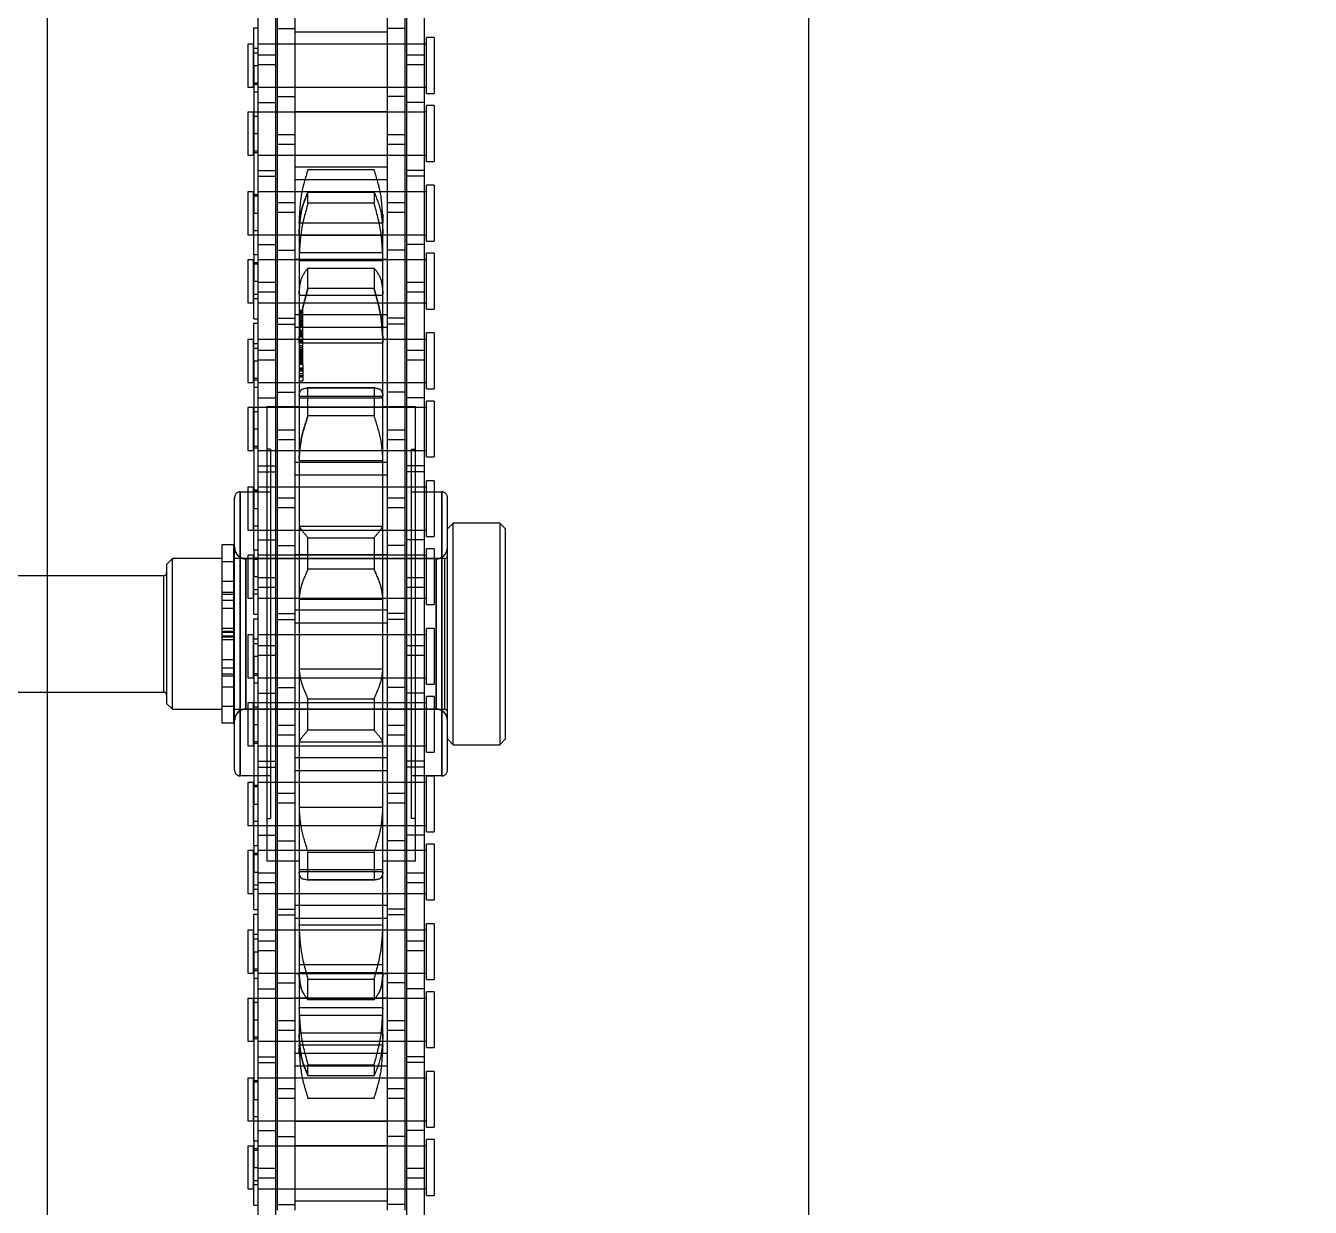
# Model space of a CAD drawing. Header units: metres. Extents: x 0 to 63075, y 0 to 44550.
# Drawn here: x 13902.4 to 14012.8, y 27476.1 to 27577.7 of the extents above; entities that cross this region are included whole.
import ezdxf

# ---------------------------------------------------------------- set-up
doc = ezdxf.new("R2010")
doc.units = ezdxf.units.M
doc.header["$LTSCALE"] = 75
doc.linetypes.add('HIDDEN2', pattern=[4.7625, 3.175, -1.5875])
for name, color, linetype in [('SDM', 7, 'Continuous'), ('SL1', 8, 'Continuous'), ('SL4', 4, 'Continuous'), ('ST1', 7, 'HIDDEN2')]:
    doc.layers.add(name, color=color, linetype=linetype)

# ---------------------------------------------------------------- blocks, each defined once
blk = doc.blocks.new('A$C52ce5e24')
at = {"layer": 'SL1'}
for centre, major_axis, start_param, end_param in [((5660.02, 5962.41), (0, 171.45), 5.405442, 7.853982), ((5672.38, 5962.41), (0, 123.04), 5.810341, 7.853982), ((5660.02, 5962.41), (0, -171.45), 4.712389, 7.160929), ((5672.38, 5962.41), (0, -123.04), 4.712389, 6.756029)]:
    blk.add_ellipse(centre, major_axis=major_axis, ratio=0.707107, start_param=start_param, end_param=end_param, dxfattribs=at)
blk = doc.blocks.new('A$Cb6dca9d5')
at = {"layer": 'SL4'}
for p, q in [((57.76, 215), (57.76, 1004.76)), ((123.23, 215.01), (123.23, 1004.76))]:
    blk.add_line(p, q, dxfattribs=at)
at = {"layer": 'ST1'}
for p, q in [((57.76, 215), (57.76, 1004.76)), ((77.52, 844), (77.52, 837.65)), ((79.03, 844), (79.03, 837.65)), ((86.96, 844), (86.96, 837.65)), ((88.49, 844), (88.49, 837.65)), ((75.84, 840.4), (75.84, 831.3)), ((77.36, 840.4), (77.36, 831.3)), ((88.64, 840.4), (88.64, 831.3)), ((90.16, 840.4), (90.16, 831.3)), ((75.51, 837.71), (75.84, 837.71)), ((75.51, 834.48), (75.51, 837.71)), ((77.52, 837.65), (79.03, 837.65)), ((77.52, 837.65), (77.52, 828.56)), ((79.03, 837.37), (86.96, 837.37)), ((79.03, 837.65), (79.03, 828.56)), ((88.49, 837.65), (86.96, 837.65)), ((86.96, 837.65), (86.96, 828.56)), ((88.49, 837.65), (88.49, 828.56)), ((75, 836.32), (75, 832.63)), ((75.47, 836.32), (75, 836.32)), ((75.47, 832.63), (75.47, 836.32)), ((77.36, 836.32), (75.84, 836.32)), ((90.34, 836.32), (75.84, 836.32)), ((79.03, 836.32), (77.52, 836.32)), ((86.96, 836.32), (79.03, 836.32)), ((88.49, 836.32), (86.96, 836.32)), ((90.16, 836.32), (88.64, 836.32)), ((90.34, 832.08), (90.34, 836.88)), ((91, 836.88), (90.34, 836.88)), ((91, 836.88), (91, 832.08)), ((75.84, 835.95), (75.47, 835.95)), ((75.51, 835.58), (75.84, 835.58)), ((75.84, 835.41), (77.36, 835.41)), ((88.64, 835.41), (90.16, 835.41)), ((75.51, 834.48), (75.84, 834.48)), ((75.51, 834.48), (75.51, 821.78)), ((77.36, 834.55), (75.84, 834.55)), ((90.16, 834.55), (88.64, 834.55)), ((75.47, 833), (75.84, 833)), ((75.51, 832.86), (75.84, 832.86)), ((75, 832.63), (75.47, 832.63)), ((75.84, 832.18), (75.51, 832.18)), ((75.84, 832.63), (77.36, 832.63)), ((75.84, 832.63), (90.34, 832.63)), ((77.52, 832.63), (79.03, 832.63)), ((77.52, 831.8), (79.03, 831.8)), ((79.03, 832.63), (86.96, 832.63)), ((86.96, 832.59), (79.03, 832.59)), ((86.96, 832.63), (88.49, 832.63)), ((88.49, 831.8), (86.96, 831.8)), ((88.64, 832.63), (90.16, 832.63)), ((90.34, 832.08), (91, 832.08)), ((75.84, 831.3), (77.36, 831.3)), ((75.84, 831.3), (75.84, 824.95)), ((77.36, 831.3), (77.36, 824.95)), ((79.03, 830.52), (86.96, 830.52)), ((90.16, 831.3), (88.64, 831.3)), ((88.64, 831.3), (88.64, 824.95)), ((90.16, 831.3), (90.16, 824.95)), ((90.34, 826.23), (90.34, 831.03)), ((91, 831.03), (90.34, 831.03)), ((91, 831.03), (91, 826.23)), ((75, 830.47), (75, 826.78)), ((75.47, 830.47), (75, 830.47)), ((75.47, 826.78), (75.47, 830.47)), ((75.84, 830.1), (75.47, 830.1)), ((77.36, 830.47), (75.51, 830.47)), ((90.34, 830.47), (75.84, 830.47)), ((79.03, 830.47), (77.52, 830.47)), ((86.96, 830.47), (79.03, 830.47)), ((88.49, 830.47), (86.96, 830.47)), ((90.16, 830.47), (88.64, 830.47)), ((75.51, 828.63), (75.84, 828.63)), ((77.52, 828.56), (77.52, 827.7)), ((77.52, 828.56), (79.03, 828.56)), ((79.03, 828.56), (79.03, 827.7)), ((86.96, 828.56), (86.96, 827.7)), ((86.96, 828.56), (88.49, 828.56)), ((88.49, 828.56), (88.49, 827.7)), ((77.52, 827.7), (77.52, 818.6)), ((79.03, 827.7), (77.52, 827.7)), ((79.03, 827.7), (79.03, 818.6)), ((86.96, 827.7), (86.96, 818.6)), ((88.49, 827.7), (86.96, 827.7)), ((88.49, 827.7), (88.49, 818.6)), ((75, 826.78), (75.47, 826.78)), ((75.47, 827.15), (75.84, 827.15)), ((75.51, 827.01), (75.84, 827.01)), ((75.84, 826.78), (77.36, 826.78)), ((75.84, 826.78), (90.34, 826.78)), ((77.52, 826.78), (79.03, 826.78)), ((79.03, 826.78), (86.96, 826.78)), ((86.96, 826.78), (88.49, 826.78)), ((88.64, 826.78), (90.16, 826.78)), ((90.34, 826.23), (91, 826.23)), ((75.84, 825.45), (77.36, 825.45)), ((86.96, 825.74), (79.03, 825.74)), ((80.16, 825.52), (80.16, 825.54)), ((80.16, 825.54), (85.84, 825.54)), ((85.84, 825.52), (80.16, 825.52)), ((85.84, 825.54), (85.84, 825.52)), ((90.16, 825.45), (88.64, 825.45)), ((75.84, 824.95), (77.36, 824.95)), ((75.84, 824.95), (75.84, 815.86)), ((77.36, 824.95), (77.36, 815.86)), ((79.03, 824.67), (86.96, 824.67)), ((90.16, 824.95), (88.64, 824.95)), ((88.64, 824.95), (88.64, 815.86)), ((90.16, 824.95), (90.16, 815.86)), ((90.34, 819.38), (90.34, 824.18)), ((91, 824.18), (90.34, 824.18)), ((91, 824.18), (91, 819.38)), ((75, 823.62), (75, 819.93)), ((75.47, 823.62), (75, 823.62)), ((75.47, 819.93), (75.47, 823.62)), ((75.84, 823.25), (75.47, 823.25)), ((75.51, 823.4), (75.84, 823.4)), ((77.36, 823.62), (75.84, 823.62)), ((90.34, 823.62), (75.84, 823.62)), ((79.03, 823.62), (77.52, 823.62)), ((86.96, 823.62), (79.03, 823.62)), ((80.16, 822.64), (80.16, 823.58)), ((80.16, 823.58), (85.84, 823.58)), ((85.84, 823.58), (85.84, 822.64)), ((88.49, 823.62), (86.96, 823.62)), ((90.16, 823.62), (88.64, 823.62)), ((75.51, 821.78), (75.84, 821.78)), ((75.51, 818.22), (75.51, 821.78)), ((77.52, 822.71), (79.03, 822.71)), ((79.03, 821.85), (77.52, 821.85)), ((85.84, 822.64), (80.16, 822.64)), ((86.55, 821.68), (86.6, 821.07)), ((86.6, 821.69), (86.6, 821.21)), ((86.96, 822.71), (88.49, 822.71)), ((88.49, 821.85), (86.96, 821.85)), ((79.39, 821.21), (79.39, 821.07)), ((79.39, 821.07), (79.39, 820.94)), ((79.39, 820.94), (79.39, 821.07)), ((79.39, 820.94), (86.6, 820.94)), ((79.39, 820.94), (79.39, 820.01)), ((86.6, 821.07), (86.6, 821.21)), ((86.6, 820.94), (86.6, 821.07)), ((86.6, 821.07), (86.6, 820.94)), ((86.6, 820.01), (86.6, 820.94)), ((75, 819.93), (75.47, 819.93)), ((75.47, 820.3), (75.84, 820.3)), ((75.51, 819.93), (77.36, 819.93)), ((75.84, 819.93), (90.34, 819.93)), ((77.52, 819.93), (79.03, 819.93)), ((79.03, 819.93), (86.96, 819.93)), ((86.96, 819.89), (79.03, 819.89)), ((79.39, 820.01), (79.39, 817.85)), ((79.39, 819.9), (86.6, 819.9)), ((86.6, 817.85), (86.6, 820.01)), ((86.96, 819.93), (88.49, 819.93)), ((88.64, 819.93), (90.16, 819.93)), ((75.84, 819.1), (77.36, 819.1)), ((77.52, 818.6), (79.03, 818.6)), ((77.52, 818.6), (77.52, 812.25)), ((79.03, 818.6), (79.03, 812.25)), ((79.39, 818.41), (86.6, 818.41)), ((88.49, 818.6), (86.96, 818.6)), ((86.96, 818.6), (86.96, 812.25)), ((88.49, 818.6), (88.49, 812.25)), ((90.16, 819.1), (88.64, 819.1)), ((90.34, 819.38), (91, 819.38)), ((75, 817.77), (75, 814.08)), ((75.47, 817.77), (75, 817.77)), ((75.47, 814.08), (75.47, 817.77)), ((75.84, 817.4), (75.47, 817.4)), ((75.51, 818.22), (75.51, 815.93)), ((75.51, 818.22), (75.84, 818.22)), ((75.51, 817.55), (75.84, 817.55)), ((77.36, 817.77), (75.84, 817.77)), ((90.34, 817.77), (75.84, 817.77)), ((79.03, 817.77), (77.52, 817.77)), ((79.03, 817.82), (86.96, 817.82)), ((86.96, 817.77), (79.03, 817.77)), ((79.39, 817.85), (79.39, 817.72)), ((79.39, 817.72), (79.39, 817.85)), ((79.39, 817.72), (86.6, 817.72)), ((79.39, 817.72), (79.39, 814.81)), ((86.6, 817.72), (86.6, 817.85)), ((86.6, 817.85), (86.6, 817.72)), ((86.6, 814.81), (86.6, 817.72)), ((88.49, 817.77), (86.96, 817.77)), ((90.16, 817.77), (88.64, 817.77)), ((90.34, 813.53), (90.34, 818.33)), ((91, 818.33), (90.34, 818.33)), ((91, 818.33), (91, 813.53)), ((80.16, 815.3), (80.16, 817.06)), ((80.16, 817.06), (85.84, 817.06)), ((85.84, 817.06), (85.84, 815.3)), ((75.51, 815.93), (75.84, 815.93)), ((75.51, 812.7), (75.51, 815.93)), ((75.84, 815.86), (75.84, 815)), ((75.84, 815.86), (77.36, 815.86)), ((77.36, 815.86), (77.36, 815)), ((85.84, 815.3), (80.16, 815.3)), ((88.64, 815.86), (88.64, 815)), ((88.64, 815.86), (90.16, 815.86)), ((90.16, 815.86), (90.16, 815)), ((75, 814.08), (75.47, 814.08)), ((75.47, 814.45), (75.84, 814.45)), ((75.51, 814.82), (75.84, 814.82)), ((75.84, 815), (75.84, 805.9)), ((77.36, 815), (75.84, 815)), ((75.84, 814.08), (77.36, 814.08)), ((75.84, 814.08), (90.34, 814.08)), ((77.36, 815), (77.36, 805.9)), ((77.52, 814.08), (79.03, 814.08)), ((79.03, 814.08), (86.96, 814.08)), ((79.39, 814.81), (79.39, 810.74)), ((79.39, 814.73), (86.6, 814.73)), ((79.39, 814.06), (86.6, 814.06)), ((86.6, 810.74), (86.6, 814.81)), ((86.96, 814.08), (88.49, 814.08)), ((88.64, 815), (88.64, 805.9)), ((90.16, 815), (88.64, 815)), ((88.64, 814.08), (90.16, 814.08)), ((90.16, 815), (90.16, 805.9)), ((86.96, 813.04), (79.03, 813.04)), ((79.73, 813.41), (79.39, 813.41)), ((79.73, 813.39), (79.39, 813.39)), ((79.73, 813.37), (79.39, 813.37)), ((79.73, 813.36), (79.39, 813.36)), ((79.73, 813.24), (79.39, 813.24)), ((79.73, 813.21), (79.39, 813.21)), ((79.73, 813.16), (79.39, 813.16)), ((79.73, 813.13), (79.39, 813.13)), ((79.73, 813.04), (79.39, 813.04)), ((79.73, 813.37), (79.73, 813.41)), ((79.73, 813.16), (79.73, 813.37)), ((79.73, 813.13), (79.73, 813.16)), ((79.73, 812.8), (79.73, 813.13)), ((90.34, 813.53), (91, 813.53)), ((75.51, 812.7), (75.84, 812.7)), ((75.51, 812.31), (75.84, 812.31)), ((75.51, 809.08), (75.51, 812.31)), ((77.52, 812.75), (79.03, 812.75)), ((77.52, 812.25), (79.03, 812.25)), ((77.52, 812.25), (77.52, 803.16)), ((79.03, 811.97), (86.96, 811.97)), ((79.03, 812.25), (79.03, 803.16)), ((79.73, 812.8), (79.39, 812.8)), ((79.73, 812.55), (79.39, 812.55)), ((79.73, 812.53), (79.39, 812.53)), ((79.73, 812.44), (79.39, 812.44)), ((79.73, 812.3), (79.39, 812.3)), ((79.73, 812.18), (79.39, 812.18)), ((79.73, 812.13), (79.39, 812.13)), ((79.73, 812.09), (79.39, 812.09)), ((79.73, 812.05), (79.39, 812.05)), ((79.73, 812.02), (79.39, 812.02)), ((79.73, 812.72), (79.73, 812.8)), ((79.73, 812.44), (79.73, 812.72)), ((79.73, 811.59), (79.73, 812.44)), ((88.49, 812.75), (86.96, 812.75)), ((88.49, 812.25), (86.96, 812.25)), ((86.96, 812.25), (86.96, 803.16)), ((88.49, 812.25), (88.49, 803.16)), ((75, 810.92), (75, 807.23)), ((75.47, 810.92), (75, 810.92)), ((75.47, 807.23), (75.47, 810.92)), ((77.36, 810.92), (75.84, 810.92)), ((90.34, 810.92), (75.84, 810.92)), ((79.03, 810.92), (77.52, 810.92)), ((86.96, 810.92), (79.03, 810.92)), ((79.73, 811.69), (79.39, 811.69)), ((79.73, 811.66), (79.39, 811.66)), ((79.73, 811.59), (79.39, 811.59)), ((79.73, 811.58), (79.39, 811.58)), ((79.73, 811.56), (79.39, 811.56)), ((79.73, 811.54), (79.39, 811.54)), ((79.73, 811.49), (79.39, 811.49)), ((79.73, 811.44), (79.39, 811.44)), ((79.73, 811.36), (79.39, 811.36)), ((79.73, 811.31), (79.39, 811.31)), ((79.73, 811.2), (79.39, 811.2)), ((79.73, 811.18), (79.39, 811.18)), ((79.73, 811.16), (79.39, 811.16)), ((79.73, 811.12), (79.39, 811.12)), ((79.73, 810.82), (79.39, 810.82)), ((79.73, 810.76), (79.39, 810.76)), ((79.39, 810.74), (79.39, 810.62)), ((79.39, 810.62), (79.39, 810.74)), ((79.73, 810.71), (79.39, 810.71)), ((79.39, 810.62), (86.6, 810.62)), ((79.39, 810.62), (79.39, 806.08)), ((79.73, 811.2), (79.73, 811.59)), ((79.73, 808.77), (79.73, 811.2)), ((86.6, 810.62), (86.6, 810.74)), ((86.6, 810.74), (86.6, 810.62)), ((86.6, 806.08), (86.6, 810.62)), ((88.49, 810.92), (86.96, 810.92)), ((90.16, 810.92), (88.64, 810.92)), ((90.34, 806.68), (90.34, 811.48)), ((91, 811.48), (90.34, 811.48)), ((91, 811.48), (91, 806.68)), ((75.84, 810.55), (75.47, 810.55)), ((75.51, 810.18), (75.84, 810.18)), ((75.84, 810.01), (77.36, 810.01)), ((79.73, 810.38), (79.39, 810.38)), ((79.73, 810.22), (79.39, 810.22)), ((79.73, 810.08), (79.39, 810.08)), ((79.73, 810.07), (79.39, 810.07)), ((79.73, 810.06), (79.39, 810.06)), ((79.73, 810.04), (79.39, 810.04)), ((79.73, 810.03), (79.39, 810.03)), ((79.73, 809.94), (79.39, 809.94)), ((79.73, 809.93), (79.39, 809.93)), ((79.73, 809.91), (79.39, 809.91)), ((79.73, 809.9), (79.39, 809.9)), ((79.73, 809.87), (79.39, 809.87)), ((79.73, 809.83), (79.39, 809.83)), ((79.73, 809.8), (79.39, 809.8)), ((79.73, 809.8), (79.39, 809.8)), ((79.73, 809.76), (79.39, 809.76)), ((79.73, 809.66), (79.39, 809.66)), ((79.73, 809.61), (79.39, 809.61)), ((79.73, 809.53), (79.39, 809.53)), ((88.64, 810.01), (90.16, 810.01)), ((75.51, 809.08), (75.84, 809.08)), ((75.51, 809.08), (75.51, 796.38)), ((77.36, 809.15), (75.84, 809.15)), ((79.73, 809.45), (79.39, 809.45)), ((79.73, 809.35), (79.39, 809.35)), ((79.73, 809.29), (79.39, 809.29)), ((79.73, 809.28), (79.39, 809.28)), ((79.73, 809.26), (79.39, 809.26)), ((79.73, 809.17), (79.39, 809.17)), ((79.73, 809.15), (79.39, 809.15)), ((79.73, 809.14), (79.39, 809.14)), ((79.39, 809.14), (79.73, 809.14)), ((79.73, 809.07), (79.39, 809.07)), ((79.73, 809.04), (79.39, 809.04)), ((79.73, 809.03), (79.39, 809.03)), ((79.73, 808.95), (79.39, 808.95)), ((79.73, 808.89), (79.39, 808.89)), ((79.73, 808.89), (79.39, 808.89)), ((79.73, 808.88), (79.39, 808.88)), ((79.73, 808.83), (79.39, 808.83)), ((79.39, 808.83), (79.73, 808.83)), ((79.73, 808.77), (79.39, 808.77)), ((79.73, 808.45), (79.39, 808.45)), ((79.73, 808.77), (79.73, 808.36)), ((90.16, 809.15), (88.64, 809.15)), ((75.47, 807.6), (75.84, 807.6)), ((75.51, 807.46), (75.84, 807.46)), ((79.73, 808.36), (79.39, 808.36)), ((79.73, 808.31), (79.39, 808.31)), ((79.73, 808.2), (79.39, 808.2)), ((79.73, 807.97), (79.39, 807.97)), ((79.73, 807.8), (79.39, 807.8)), ((79.39, 807.7), (79.73, 807.7)), ((79.39, 807.36), (79.73, 807.36)), ((79.73, 808.36), (79.73, 808.2)), ((79.73, 808.2), (79.73, 807.36)), ((75, 807.23), (75.47, 807.23)), ((75.84, 806.78), (75.51, 806.78)), ((75.84, 807.23), (77.36, 807.23)), ((75.84, 807.23), (90.34, 807.23)), ((77.52, 807.23), (79.03, 807.23)), ((77.52, 806.4), (79.03, 806.4)), ((79.03, 807.23), (86.96, 807.23)), ((86.96, 807.19), (79.03, 807.19)), ((85.9, 806.75), (80.1, 806.75)), ((80.16, 804.37), (80.16, 806.75)), ((80.16, 806.75), (85.84, 806.75)), ((85.84, 806.75), (85.84, 804.37)), ((86.96, 807.23), (88.49, 807.23)), ((88.49, 806.4), (86.96, 806.4)), ((88.64, 807.23), (90.16, 807.23)), ((90.34, 806.68), (91, 806.68)), ((75.84, 805.9), (77.36, 805.9)), ((75.84, 805.9), (75.84, 799.55)), ((76.62, 805.15), (76.62, 766.06)), ((76.62, 805.15), (79.39, 805.15)), ((77.36, 805.9), (77.36, 799.55)), ((79.03, 805.12), (86.96, 805.12)), ((79.39, 806.08), (79.39, 800.59)), ((79.39, 806.04), (86.6, 806.04)), ((79.39, 805.89), (86.6, 805.89)), ((86.6, 800.59), (86.6, 806.08)), ((86.6, 805.15), (89.37, 805.15)), ((90.16, 805.9), (88.64, 805.9)), ((88.64, 805.9), (88.64, 799.55)), ((89.37, 805.15), (89.37, 766.06)), ((90.16, 805.9), (90.16, 799.55)), ((90.34, 800.83), (90.34, 805.63)), ((91, 805.63), (90.34, 805.63)), ((91, 805.63), (91, 800.83)), ((75, 805.07), (75, 801.38)), ((75.47, 805.07), (75, 805.07)), ((75.47, 801.38), (75.47, 805.07)), ((75.84, 804.7), (75.47, 804.7)), ((77.36, 805.07), (75.51, 805.07)), ((90.34, 805.07), (75.84, 805.07)), ((79.03, 805.07), (77.52, 805.07)), ((86.96, 805.07), (79.03, 805.07)), ((85.84, 804.37), (80.16, 804.37)), ((88.49, 805.07), (86.96, 805.07)), ((90.16, 805.07), (88.64, 805.07)), ((75.51, 803.23), (75.84, 803.23)), ((77.52, 803.16), (77.52, 802.3)), ((77.52, 803.16), (79.03, 803.16)), ((79.03, 803.16), (79.03, 802.3)), ((86.96, 803.16), (86.96, 802.3)), ((86.96, 803.16), (88.49, 803.16)), ((88.49, 803.16), (88.49, 802.3)), ((77.52, 802.3), (77.52, 793.2)), ((79.03, 802.3), (77.52, 802.3)), ((79.03, 802.3), (79.03, 793.2)), ((86.96, 802.3), (86.96, 793.2)), ((88.49, 802.3), (86.96, 802.3)), ((88.49, 802.3), (88.49, 793.2)), ((75, 801.38), (75.47, 801.38)), ((75.47, 801.75), (75.84, 801.75)), ((75.51, 801.61), (75.84, 801.61)), ((75.84, 801.38), (77.36, 801.38)), ((75.84, 801.38), (90.34, 801.38)), ((76.94, 801.48), (76.62, 801.48)), ((76.94, 801.48), (76.94, 769.72)), ((77.52, 801.38), (79.03, 801.38)), ((79.03, 801.38), (86.96, 801.38)), ((86.96, 801.38), (88.49, 801.38)), ((88.64, 801.38), (90.16, 801.38)), ((89.06, 801.48), (89.37, 801.48)), ((89.06, 769.72), (89.06, 801.48)), ((90.34, 800.83), (91, 800.83)), ((75.84, 800.05), (77.36, 800.05)), ((86.96, 800.34), (79.03, 800.34)), ((79.39, 800.59), (79.39, 800.51)), ((79.39, 800.51), (86.6, 800.51)), ((79.39, 800.51), (79.39, 794.88)), ((86.6, 800.51), (86.6, 800.59)), ((86.6, 794.88), (86.6, 800.51)), ((90.16, 800.05), (88.64, 800.05)), ((75.84, 799.55), (77.36, 799.55)), ((75.84, 799.55), (75.84, 790.46)), ((77.36, 799.55), (77.36, 790.46)), ((79.03, 799.27), (86.96, 799.27)), ((90.16, 799.55), (88.64, 799.55)), ((88.64, 799.55), (88.64, 790.46)), ((90.16, 799.55), (90.16, 790.46)), ((90.34, 793.98), (90.34, 798.78)), ((91, 798.78), (90.34, 798.78)), ((91, 798.78), (91, 793.98)), ((74.34, 773.39), (74.34, 797.82)), ((74.34, 797.82), (76.94, 797.82)), ((74.34, 797.82), (74.34, 773.39)), ((75, 798.22), (75, 794.53)), ((75.47, 798.22), (75, 798.22)), ((75.47, 794.53), (75.47, 798.22)), ((75.84, 797.85), (75.47, 797.85)), ((75.51, 798), (75.84, 798)), ((77.36, 798.22), (75.84, 798.22)), ((90.34, 798.22), (75.84, 798.22)), ((79.03, 798.22), (77.52, 798.22)), ((86.96, 798.22), (79.03, 798.22)), ((88.49, 798.22), (86.96, 798.22)), ((90.16, 798.22), (88.64, 798.22)), ((89.06, 797.82), (91.66, 797.82)), ((91.66, 773.39), (91.66, 797.82)), ((91.66, 797.82), (91.66, 773.39)), ((73.85, 773.88), (73.85, 797.33)), ((75.51, 796.38), (75.84, 796.38)), ((75.51, 792.82), (75.51, 796.38)), ((77.52, 797.31), (79.03, 797.31)), ((79.03, 796.45), (77.52, 796.45)), ((86.96, 797.31), (88.49, 797.31)), ((88.49, 796.45), (86.96, 796.45)), ((92.15, 773.88), (92.15, 797.33)), ((75, 794.53), (75.47, 794.53)), ((75.47, 794.9), (75.84, 794.9)), ((75.51, 794.53), (77.36, 794.53)), ((75.84, 794.53), (90.34, 794.53)), ((77.52, 794.53), (79.03, 794.53)), ((79.03, 794.53), (86.96, 794.53)), ((86.96, 794.49), (79.03, 794.49)), ((79.39, 794.88), (79.39, 788.64)), ((79.39, 794.88), (79.39, 794.88)), ((79.39, 794.88), (86.6, 794.88)), ((86.6, 788.64), (86.6, 794.88)), ((86.6, 794.88), (86.6, 794.88)), ((86.96, 794.53), (88.49, 794.53)), ((88.64, 794.53), (90.16, 794.53)), ((92.65, 795.13), (92.15, 794.63)), ((92.65, 776.08), (92.65, 795.13)), ((96.65, 795.13), (92.65, 795.13)), ((96.65, 795.13), (96.65, 776.08)), ((97.15, 794.63), (96.65, 795.13)), ((97.15, 776.58), (97.15, 794.63)), ((72.76, 793.25), (72.76, 777.96)), ((73.76, 793.25), (72.76, 793.25)), ((73.76, 793.25), (73.76, 777.96)), ((75.84, 793.7), (77.36, 793.7)), ((77.52, 793.2), (79.03, 793.2)), ((77.52, 793.2), (77.52, 786.85)), ((79.03, 793.2), (79.03, 786.85)), ((80.16, 791.18), (80.16, 793.88)), ((80.16, 793.88), (85.84, 793.88)), ((85.84, 793.88), (85.84, 791.18)), ((88.49, 793.2), (86.96, 793.2)), ((86.96, 793.2), (86.96, 786.85)), ((88.49, 793.2), (88.49, 786.85)), ((90.16, 793.7), (88.64, 793.7)), ((90.34, 793.98), (91, 793.98)), ((68.5, 792.08), (68, 791.58)), ((68.5, 779.13), (68.5, 792.08)), ((72.76, 792.08), (68.5, 792.08)), ((91.9, 792.08), (73.85, 792.08)), ((91.17, 792.08), (74.83, 792.08)), ((74.83, 792.05), (74.83, 779.15)), ((91.17, 792.05), (74.83, 792.05)), ((74.83, 779.15), (74.83, 792.05)), ((75, 792.37), (75, 788.68)), ((75.47, 792.37), (75, 792.37)), ((75.47, 788.68), (75.47, 792.37)), ((75.84, 792), (75.47, 792)), ((75.51, 792.82), (75.51, 790.53)), ((75.51, 792.82), (75.84, 792.82)), ((75.51, 792.15), (75.84, 792.15)), ((77.36, 792.37), (75.84, 792.37)), ((90.34, 792.37), (75.84, 792.37)), ((79.03, 792.37), (77.52, 792.37)), ((79.03, 792.42), (86.96, 792.42)), ((86.96, 792.37), (79.03, 792.37)), ((88.49, 792.37), (86.96, 792.37)), ((90.16, 792.37), (88.64, 792.37)), ((90.34, 788.13), (90.34, 792.93)), ((91, 792.93), (90.34, 792.93)), ((91, 792.93), (91, 788.13)), ((91.17, 792.05), (91.17, 779.15)), ((91.17, 779.15), (91.17, 792.05)), ((91.9, 792.08), (91.9, 779.13)), ((68, 791.58), (68, 779.63)), ((73.85, 791.8), (72.76, 791.8)), ((73.76, 791.8), (72.76, 791.8)), ((85.84, 791.18), (80.16, 791.18)), ((67.75, 790.6), (53.5, 790.6)), ((67.75, 790.6), (67.75, 780.65)), ((72.76, 790.15), (73.76, 790.15)), ((75.51, 790.53), (75.84, 790.53)), ((75.51, 787.3), (75.51, 790.53)), ((75.84, 790.46), (75.84, 789.6)), ((75.84, 790.46), (77.36, 790.46)), ((77.36, 790.46), (77.36, 789.6)), ((88.64, 790.46), (88.64, 789.6)), ((88.64, 790.46), (90.16, 790.46)), ((90.16, 790.46), (90.16, 789.6)), ((72.76, 789.2), (73.76, 789.2)), ((72.76, 789.02), (73.76, 789.02)), ((75, 788.68), (75.47, 788.68)), ((75.47, 789.05), (75.84, 789.05)), ((75.51, 789.42), (75.84, 789.42)), ((75.84, 789.6), (75.84, 780.5)), ((77.36, 789.6), (75.84, 789.6)), ((75.84, 788.68), (77.36, 788.68)), ((75.84, 788.68), (90.34, 788.68)), ((77.36, 789.6), (77.36, 780.5)), ((77.52, 788.68), (79.03, 788.68)), ((79.03, 788.68), (86.96, 788.68)), ((79.39, 788.64), (79.39, 788.59)), ((79.39, 788.59), (86.6, 788.59)), ((79.39, 788.59), (79.39, 782.61)), ((86.6, 788.59), (86.6, 788.64)), ((86.6, 782.61), (86.6, 788.59)), ((86.96, 788.68), (88.49, 788.68)), ((88.64, 789.6), (88.64, 780.5)), ((90.16, 789.6), (88.64, 789.6)), ((88.64, 788.68), (90.16, 788.68)), ((90.16, 789.6), (90.16, 780.5)), ((72.76, 788.51), (73.76, 788.51)), ((73.76, 787.8), (72.76, 787.8)), ((86.96, 787.64), (79.03, 787.64)), ((90.34, 788.13), (91, 788.13)), ((75.51, 787.3), (75.84, 787.3)), ((75.51, 786.91), (75.84, 786.91)), ((75.51, 783.68), (75.51, 786.91)), ((77.52, 787.35), (79.03, 787.35)), ((77.52, 786.85), (79.03, 786.85)), ((77.52, 786.85), (77.52, 777.76)), ((79.03, 786.57), (86.96, 786.57)), ((79.03, 786.85), (79.03, 777.76)), ((88.49, 787.35), (86.96, 787.35)), ((88.49, 786.85), (86.96, 786.85)), ((86.96, 786.85), (86.96, 777.76)), ((88.49, 786.85), (88.49, 777.76)), ((72.76, 786.1), (73.76, 786.1)), ((72.76, 785.85), (73.76, 785.85)), ((72.76, 785.76), (73.76, 785.76)), ((72.76, 785.44), (73.76, 785.44)), ((72.76, 785.35), (73.76, 785.35)), ((75, 785.52), (75, 781.83)), ((75.47, 785.52), (75, 785.52)), ((75.47, 781.83), (75.47, 785.52)), ((77.36, 785.52), (75.84, 785.52)), ((90.34, 785.52), (75.84, 785.52)), ((79.03, 785.52), (77.52, 785.52)), ((86.96, 785.52), (79.03, 785.52)), ((88.49, 785.52), (86.96, 785.52)), ((90.16, 785.52), (88.64, 785.52)), ((90.34, 781.28), (90.34, 786.08)), ((91, 786.08), (90.34, 786.08)), ((91, 786.08), (91, 781.28)), ((73.76, 785.1), (72.76, 785.1)), ((75.84, 785.15), (75.47, 785.15)), ((75.51, 784.78), (75.84, 784.78)), ((75.84, 784.61), (77.36, 784.61)), ((88.64, 784.61), (90.16, 784.61)), ((72.76, 783.4), (73.76, 783.4)), ((75.51, 783.68), (75.84, 783.68)), ((75.51, 783.68), (75.51, 770.98)), ((77.36, 783.75), (75.84, 783.75)), ((90.16, 783.75), (88.64, 783.75)), ((72.76, 782.7), (73.76, 782.7)), ((72.76, 782.18), (73.76, 782.18)), ((72.76, 782.01), (73.76, 782.01)), ((75.47, 782.2), (75.84, 782.2)), ((75.51, 782.06), (75.84, 782.06)), ((79.39, 782.61), (79.39, 782.56)), ((79.39, 782.61), (86.6, 782.61)), ((79.39, 782.56), (79.39, 776.33)), ((86.6, 782.56), (86.6, 782.61)), ((86.6, 776.33), (86.6, 782.56)), ((72.76, 781.06), (73.76, 781.06)), ((75, 781.83), (75.47, 781.83)), ((75.84, 781.38), (75.51, 781.38)), ((75.84, 781.83), (77.36, 781.83)), ((75.84, 781.83), (90.34, 781.83)), ((77.52, 781.83), (79.03, 781.83)), ((77.52, 781), (79.03, 781)), ((79.03, 781.83), (86.96, 781.83)), ((86.96, 781.79), (79.03, 781.79)), ((86.96, 781.83), (88.49, 781.83)), ((88.49, 781), (86.96, 781)), ((88.64, 781.83), (90.16, 781.83)), ((90.34, 781.28), (91, 781.28)), ((53.5, 780.6), (67.75, 780.6)), ((75.84, 780.5), (77.36, 780.5)), ((75.84, 780.5), (75.84, 774.15)), ((77.36, 780.5), (77.36, 774.15)), ((79.03, 779.72), (86.96, 779.72)), ((80.16, 780.02), (85.84, 780.02)), ((80.16, 777.32), (80.16, 780.02)), ((85.84, 780.02), (85.84, 777.32)), ((90.16, 780.5), (88.64, 780.5)), ((88.64, 780.5), (88.64, 774.15)), ((90.16, 780.5), (90.16, 774.15)), ((90.34, 775.43), (90.34, 780.23)), ((91, 780.23), (90.34, 780.23)), ((91, 780.23), (91, 775.43)), ((68, 779.63), (68.5, 779.13)), ((68.5, 779.13), (72.76, 779.13)), ((72.76, 779.4), (73.85, 779.4)), ((72.76, 779.4), (73.76, 779.4)), ((73.85, 779.13), (91.9, 779.13)), ((74.83, 779.15), (91.17, 779.15)), ((74.83, 779.13), (91.17, 779.13)), ((75, 779.67), (75, 775.98)), ((75.47, 779.67), (75, 779.67)), ((75.47, 775.98), (75.47, 779.67)), ((75.84, 779.3), (75.47, 779.3)), ((77.36, 779.67), (75.51, 779.67)), ((90.34, 779.67), (75.84, 779.67)), ((79.03, 779.67), (77.52, 779.67)), ((86.96, 779.67), (79.03, 779.67)), ((88.49, 779.67), (86.96, 779.67)), ((90.16, 779.67), (88.64, 779.67)), ((72.76, 777.96), (73.76, 777.96)), ((75.51, 777.83), (75.84, 777.83)), ((77.52, 777.76), (77.52, 776.9)), ((77.52, 777.76), (79.03, 777.76)), ((79.03, 777.76), (79.03, 776.9)), ((86.96, 777.76), (86.96, 776.9)), ((86.96, 777.76), (88.49, 777.76)), ((88.49, 777.76), (88.49, 776.9)), ((77.52, 776.9), (77.52, 767.8)), ((79.03, 776.9), (77.52, 776.9)), ((79.03, 776.9), (79.03, 767.8)), ((85.84, 777.32), (80.16, 777.32)), ((86.96, 776.9), (86.96, 767.8)), ((88.49, 776.9), (86.96, 776.9)), ((88.49, 776.9), (88.49, 767.8)), ((92.15, 776.58), (92.65, 776.08)), ((96.65, 776.08), (97.15, 776.58)), ((75, 775.98), (75.47, 775.98)), ((75.47, 776.35), (75.84, 776.35)), ((75.51, 776.21), (75.84, 776.21)), ((75.84, 775.98), (77.36, 775.98)), ((75.84, 775.98), (90.34, 775.98)), ((77.52, 775.98), (79.03, 775.98)), ((79.03, 775.98), (86.96, 775.98)), ((79.39, 776.33), (79.39, 776.32)), ((79.39, 776.32), (86.6, 776.32)), ((79.39, 776.32), (79.39, 770.7)), ((86.6, 776.32), (86.6, 776.33)), ((86.6, 770.7), (86.6, 776.32)), ((86.96, 775.98), (88.49, 775.98)), ((88.64, 775.98), (90.16, 775.98)), ((90.34, 775.43), (91, 775.43)), ((92.65, 776.08), (96.65, 776.08)), ((75.84, 774.65), (77.36, 774.65)), ((86.96, 774.94), (79.03, 774.94)), ((90.16, 774.65), (88.64, 774.65)), ((76.94, 773.39), (74.34, 773.39)), ((75.84, 774.15), (77.36, 774.15)), ((75.84, 774.15), (75.84, 765.06)), ((77.36, 774.15), (77.36, 765.06)), ((79.03, 773.87), (86.96, 773.87)), ((90.16, 774.15), (88.64, 774.15)), ((88.64, 774.15), (88.64, 765.06)), ((91.66, 773.39), (89.06, 773.39)), ((90.16, 774.15), (90.16, 765.06)), ((90.34, 768.58), (90.34, 773.38)), ((91, 773.38), (90.34, 773.38)), ((91, 773.38), (91, 768.58)), ((75, 772.82), (75, 769.13)), ((75.47, 772.82), (75, 772.82)), ((75.47, 769.13), (75.47, 772.82)), ((75.84, 772.45), (75.47, 772.45)), ((75.51, 772.6), (75.84, 772.6)), ((77.36, 772.82), (75.84, 772.82)), ((90.34, 772.82), (75.84, 772.82)), ((79.03, 772.82), (77.52, 772.82)), ((86.96, 772.82), (79.03, 772.82)), ((88.49, 772.82), (86.96, 772.82)), ((90.16, 772.82), (88.64, 772.82)), ((75.51, 770.98), (75.84, 770.98)), ((75.51, 767.42), (75.51, 770.98)), ((77.52, 771.91), (79.03, 771.91)), ((79.03, 771.05), (77.52, 771.05)), ((86.96, 771.91), (88.49, 771.91)), ((88.49, 771.05), (86.96, 771.05)), ((79.39, 770.7), (79.39, 770.61)), ((79.39, 770.7), (86.6, 770.7)), ((79.39, 770.61), (79.39, 765.13)), ((86.6, 770.61), (86.6, 770.7)), ((86.6, 765.13), (86.6, 770.61)), ((75, 769.13), (75.47, 769.13)), ((75.47, 769.5), (75.84, 769.5)), ((75.51, 769.13), (77.36, 769.13)), ((75.84, 769.13), (90.34, 769.13)), ((76.62, 769.72), (76.94, 769.72)), ((77.52, 769.13), (79.03, 769.13)), ((79.03, 769.13), (86.96, 769.13)), ((86.96, 769.09), (79.03, 769.09)), ((86.96, 769.13), (88.49, 769.13)), ((88.64, 769.13), (90.16, 769.13)), ((89.37, 769.72), (89.06, 769.72)), ((75.84, 768.3), (77.36, 768.3)), ((77.52, 767.8), (79.03, 767.8)), ((77.52, 767.8), (77.52, 761.45)), ((79.03, 767.8), (79.03, 761.45)), ((88.49, 767.8), (86.96, 767.8)), ((86.96, 767.8), (86.96, 761.45)), ((88.49, 767.8), (88.49, 761.45)), ((90.16, 768.3), (88.64, 768.3)), ((90.34, 768.58), (91, 768.58)), ((75, 766.97), (75, 763.28)), ((75.47, 766.97), (75, 766.97)), ((75.47, 763.28), (75.47, 766.97)), ((75.84, 766.6), (75.47, 766.6)), ((75.51, 767.42), (75.51, 765.13)), ((75.51, 767.42), (75.84, 767.42)), ((75.51, 766.75), (75.84, 766.75)), ((77.36, 766.97), (75.84, 766.97)), ((90.34, 766.97), (75.84, 766.97)), ((79.03, 766.97), (77.52, 766.97)), ((79.03, 767.02), (86.96, 767.02)), ((86.96, 766.97), (79.03, 766.97)), ((80.16, 764.46), (80.16, 766.83)), ((80.16, 766.83), (85.84, 766.83)), ((85.84, 766.83), (85.84, 764.46)), ((88.49, 766.97), (86.96, 766.97)), ((90.16, 766.97), (88.64, 766.97)), ((90.34, 762.73), (90.34, 767.53)), ((91, 767.53), (90.34, 767.53)), ((91, 767.53), (91, 762.73)), ((79.39, 766.06), (76.62, 766.06)), ((89.37, 766.06), (86.6, 766.06)), ((75.51, 765.13), (75.84, 765.13)), ((75.51, 761.9), (75.51, 765.13)), ((75.84, 765.06), (75.84, 764.2)), ((75.84, 765.06), (77.36, 765.06)), ((77.36, 765.06), (77.36, 764.2)), ((86.6, 765.32), (79.39, 765.32)), ((79.39, 765.17), (86.6, 765.17)), ((79.39, 765.13), (79.39, 760.58)), ((80.1, 764.45), (85.9, 764.45)), ((85.84, 764.46), (80.16, 764.46)), ((86.6, 760.58), (86.6, 765.13)), ((88.64, 765.06), (88.64, 764.2)), ((88.64, 765.06), (90.16, 765.06)), ((90.16, 765.06), (90.16, 764.2)), ((75, 763.28), (75.47, 763.28)), ((75.47, 763.65), (75.84, 763.65)), ((75.51, 764.02), (75.84, 764.02)), ((75.84, 764.2), (75.84, 755.1)), ((77.36, 764.2), (75.84, 764.2)), ((75.84, 763.28), (77.36, 763.28)), ((75.84, 763.28), (90.34, 763.28)), ((77.36, 764.2), (77.36, 755.1)), ((77.52, 763.28), (79.03, 763.28)), ((79.03, 763.28), (86.96, 763.28)), ((86.96, 763.28), (88.49, 763.28)), ((88.64, 764.2), (88.64, 755.1)), ((90.16, 764.2), (88.64, 764.2)), ((88.64, 763.28), (90.16, 763.28)), ((90.16, 764.2), (90.16, 755.1)), ((86.96, 762.24), (79.03, 762.24)), ((90.34, 762.73), (91, 762.73)), ((75.51, 761.9), (75.84, 761.9)), ((75.51, 761.51), (75.84, 761.51)), ((75.51, 758.28), (75.51, 761.51)), ((77.52, 761.95), (79.03, 761.95)), ((77.52, 761.45), (79.03, 761.45)), ((77.52, 761.45), (77.52, 752.36)), ((79.03, 761.17), (86.96, 761.17)), ((79.03, 761.45), (79.03, 752.36)), ((88.49, 761.95), (86.96, 761.95)), ((88.49, 761.45), (86.96, 761.45)), ((86.96, 761.45), (86.96, 752.36)), ((88.49, 761.45), (88.49, 752.36)), ((75, 760.12), (75, 756.43)), ((75.47, 760.12), (75, 760.12)), ((75.47, 756.43), (75.47, 760.12)), ((77.36, 760.12), (75.84, 760.12)), ((90.34, 760.12), (75.84, 760.12)), ((79.03, 760.12), (77.52, 760.12)), ((86.96, 760.12), (79.03, 760.12)), ((79.39, 760.58), (86.6, 760.58)), ((79.39, 760.58), (79.39, 760.47)), ((79.39, 760.47), (79.39, 760.58)), ((79.39, 760.47), (79.39, 756.4)), ((86.6, 760.47), (86.6, 760.58)), ((86.6, 760.58), (86.6, 760.47)), ((86.6, 756.4), (86.6, 760.47)), ((88.49, 760.12), (86.96, 760.12)), ((90.16, 760.12), (88.64, 760.12)), ((90.34, 755.88), (90.34, 760.68)), ((91, 760.68), (90.34, 760.68)), ((91, 760.68), (91, 755.88)), ((75.84, 759.75), (75.47, 759.75)), ((75.51, 759.38), (75.84, 759.38)), ((75.84, 759.21), (77.36, 759.21)), ((88.64, 759.21), (90.16, 759.21)), ((75.51, 758.28), (75.84, 758.28)), ((75.51, 758.28), (75.51, 745.58)), ((77.36, 758.35), (75.84, 758.35)), ((90.16, 758.35), (88.64, 758.35)), ((75.47, 756.8), (75.84, 756.8)), ((75.51, 756.66), (75.84, 756.66)), ((86.6, 757.15), (79.39, 757.15)), ((75, 756.43), (75.47, 756.43)), ((75.84, 755.98), (75.51, 755.98)), ((75.84, 756.43), (77.36, 756.43)), ((75.84, 756.43), (90.34, 756.43)), ((77.52, 756.43), (79.03, 756.43)), ((77.52, 755.6), (79.03, 755.6)), ((79.03, 756.43), (86.96, 756.43)), ((86.96, 756.39), (79.03, 756.39)), ((79.39, 756.48), (86.6, 756.48)), ((79.39, 756.4), (79.39, 753.49)), ((80.16, 755.91), (85.84, 755.91)), ((80.16, 754.14), (80.16, 755.91)), ((85.84, 755.91), (85.84, 754.14)), ((86.6, 753.49), (86.6, 756.4)), ((86.96, 756.43), (88.49, 756.43)), ((88.49, 755.6), (86.96, 755.6)), ((88.64, 756.43), (90.16, 756.43)), ((90.34, 755.88), (91, 755.88)), ((75.84, 755.1), (77.36, 755.1)), ((75.84, 755.1), (75.84, 748.75)), ((77.36, 755.1), (77.36, 748.75)), ((79.03, 754.32), (86.96, 754.32)), ((90.16, 755.1), (88.64, 755.1)), ((88.64, 755.1), (88.64, 748.75)), ((90.16, 755.1), (90.16, 748.75)), ((90.34, 750.03), (90.34, 754.83)), ((91, 754.83), (90.34, 754.83)), ((91, 754.83), (91, 750.03)), ((75, 754.27), (75, 750.58)), ((75.47, 754.27), (75, 754.27)), ((75.47, 750.58), (75.47, 754.27)), ((75.84, 753.9), (75.47, 753.9)), ((77.36, 754.27), (75.51, 754.27)), ((90.34, 754.27), (75.84, 754.27)), ((79.03, 754.27), (77.52, 754.27)), ((86.96, 754.27), (79.03, 754.27)), ((79.39, 753.49), (86.6, 753.49)), ((79.39, 753.49), (79.39, 753.36)), ((79.39, 753.36), (79.39, 753.49)), ((79.39, 753.36), (79.39, 751.19)), ((85.84, 754.14), (80.16, 754.14)), ((86.6, 753.36), (86.6, 753.49)), ((86.6, 753.49), (86.6, 753.36)), ((86.6, 751.19), (86.6, 753.36)), ((88.49, 754.27), (86.96, 754.27)), ((90.16, 754.27), (88.64, 754.27)), ((75.51, 752.43), (75.84, 752.43)), ((77.52, 752.36), (77.52, 751.5)), ((77.52, 752.36), (79.03, 752.36)), ((79.03, 752.36), (79.03, 751.5)), ((86.6, 752.8), (79.39, 752.8)), ((86.96, 752.36), (86.96, 751.5)), ((86.96, 752.36), (88.49, 752.36)), ((88.49, 752.36), (88.49, 751.5)), ((77.52, 751.5), (77.52, 742.4)), ((79.03, 751.5), (77.52, 751.5)), ((79.03, 751.5), (79.03, 742.4)), ((79.39, 751.3), (86.6, 751.3)), ((79.39, 751.19), (79.39, 750.26)), ((86.6, 750.26), (86.6, 751.19)), ((86.96, 751.5), (86.96, 742.4)), ((88.49, 751.5), (86.96, 751.5)), ((88.49, 751.5), (88.49, 742.4)), ((75, 750.58), (75.47, 750.58)), ((75.47, 750.95), (75.84, 750.95)), ((75.51, 750.81), (75.84, 750.81)), ((75.84, 750.58), (77.36, 750.58)), ((75.84, 750.58), (90.34, 750.58)), ((77.52, 750.58), (79.03, 750.58)), ((79.03, 750.58), (86.96, 750.58)), ((79.39, 750.26), (86.6, 750.26)), ((79.39, 750.26), (79.39, 750.14)), ((79.39, 750.14), (79.39, 750.26)), ((79.39, 750.14), (79.39, 750)), ((79.4, 749.52), (79.39, 750)), ((86.6, 750.14), (86.6, 750.26)), ((86.6, 750.26), (86.6, 750.14)), ((86.6, 750), (86.6, 750.14)), ((86.96, 750.58), (88.49, 750.58)), ((88.64, 750.58), (90.16, 750.58)), ((90.34, 750.03), (91, 750.03)), ((75.84, 749.25), (77.36, 749.25)), ((86.96, 749.54), (79.03, 749.54)), ((90.16, 749.25), (88.64, 749.25)), ((75.84, 748.75), (77.36, 748.75)), ((75.84, 748.75), (75.84, 739.66)), ((77.36, 748.75), (77.36, 739.66)), ((79.03, 748.47), (86.96, 748.47)), ((80.16, 747.62), (80.16, 748.56)), ((80.16, 748.56), (85.84, 748.56)), ((85.84, 748.56), (85.84, 747.62)), ((90.16, 748.75), (88.64, 748.75)), ((88.64, 748.75), (88.64, 739.66)), ((90.16, 748.75), (90.16, 739.66)), ((90.34, 743.18), (90.34, 747.98)), ((91, 747.98), (90.34, 747.98)), ((91, 747.98), (91, 743.18)), ((75, 747.42), (75, 743.73)), ((75.47, 747.42), (75, 747.42)), ((75.47, 743.73), (75.47, 747.42)), ((75.84, 747.05), (75.47, 747.05)), ((75.51, 747.2), (75.84, 747.2)), ((77.36, 747.42), (75.84, 747.42)), ((90.34, 747.42), (75.84, 747.42)), ((79.03, 747.42), (77.52, 747.42)), ((86.96, 747.42), (79.03, 747.42)), ((85.84, 747.62), (80.16, 747.62)), ((88.49, 747.42), (86.96, 747.42)), ((90.16, 747.42), (88.64, 747.42)), ((75.51, 745.58), (75.84, 745.58)), ((75.51, 742.02), (75.51, 745.58)), ((77.52, 746.51), (79.03, 746.51)), ((79.03, 745.65), (77.52, 745.65)), ((80.16, 745.69), (85.84, 745.69)), ((80.16, 745.66), (80.16, 745.69)), ((85.84, 745.66), (80.16, 745.66)), ((85.84, 745.69), (85.84, 745.66)), ((86.96, 746.51), (88.49, 746.51)), ((88.49, 745.65), (86.96, 745.65)), ((75, 743.73), (75.47, 743.73)), ((75.47, 744.1), (75.84, 744.1)), ((75.51, 743.73), (77.36, 743.73)), ((75.84, 743.73), (90.34, 743.73)), ((77.52, 743.73), (79.03, 743.73)), ((79.03, 743.73), (86.96, 743.73)), ((86.96, 743.69), (79.03, 743.69)), ((86.96, 743.73), (88.49, 743.73)), ((88.64, 743.73), (90.16, 743.73)), ((75.84, 742.9), (77.36, 742.9)), ((77.52, 742.4), (79.03, 742.4)), ((77.52, 742.4), (77.52, 736.05)), ((79.03, 742.4), (79.03, 736.05)), ((88.49, 742.4), (86.96, 742.4)), ((86.96, 742.4), (86.96, 736.05)), ((88.49, 742.4), (88.49, 736.05)), ((90.16, 742.9), (88.64, 742.9)), ((90.34, 743.18), (91, 743.18)), ((75, 741.57), (75, 737.88)), ((75.47, 741.57), (75, 741.57)), ((75.47, 737.88), (75.47, 741.57)), ((75.84, 741.2), (75.47, 741.2)), ((75.51, 742.02), (75.51, 739.73)), ((75.51, 742.02), (75.84, 742.02)), ((75.51, 741.35), (75.84, 741.35)), ((77.36, 741.57), (75.84, 741.57)), ((90.34, 741.57), (75.84, 741.57)), ((79.03, 741.57), (77.52, 741.57)), ((79.03, 741.62), (86.96, 741.62)), ((86.96, 741.57), (79.03, 741.57)), ((88.49, 741.57), (86.96, 741.57)), ((90.16, 741.57), (88.64, 741.57)), ((90.34, 737.33), (90.34, 742.13)), ((91, 742.13), (90.34, 742.13)), ((91, 742.13), (91, 737.33)), ((75.51, 739.73), (75.84, 739.73)), ((75.51, 736.5), (75.51, 739.73)), ((75.84, 739.66), (75.84, 738.8)), ((75.84, 739.66), (77.36, 739.66)), ((77.36, 739.66), (77.36, 738.8)), ((88.64, 739.66), (88.64, 738.8)), ((88.64, 739.66), (90.16, 739.66)), ((90.16, 739.66), (90.16, 738.8)), ((75, 737.88), (75.47, 737.88)), ((75.47, 738.25), (75.84, 738.25)), ((75.51, 738.62), (75.84, 738.62)), ((75.84, 738.8), (75.84, 729.7)), ((77.36, 738.8), (75.84, 738.8)), ((75.84, 737.88), (77.36, 737.88)), ((75.84, 737.88), (90.34, 737.88)), ((77.36, 738.8), (77.36, 729.7)), ((77.52, 737.88), (79.03, 737.88)), ((79.03, 737.88), (86.96, 737.88)), ((86.96, 737.88), (88.49, 737.88)), ((88.64, 738.8), (88.64, 729.7)), ((90.16, 738.8), (88.64, 738.8)), ((88.64, 737.88), (90.16, 737.88)), ((90.16, 738.8), (90.16, 729.7)), ((86.96, 736.84), (79.03, 736.84)), ((90.34, 737.33), (91, 737.33)), ((75.51, 736.5), (75.84, 736.5)), ((77.52, 736.55), (79.03, 736.55)), ((88.49, 736.55), (86.96, 736.55))]:
    blk.add_line(p, q, dxfattribs=at)
for centre, radius, start, end in [((74.34, 797.33), 0.489, 90, 180), ((91.66, 797.33), 0.489, 0, 90), ((74.83, 793.03), 0.975, 180.1094, 270.109), ((74.83, 793.05), 0.977, 180, 270), ((91.17, 793.05), 0.977, 270, 0), ((91.17, 793.03), 0.975, 269.891, 359.8906), ((91.9, 792.33), 0.25, 270, 0), ((67.75, 790.85), 0.25, 270, 0), ((67.75, 780.35), 0.25, 0, 90), ((74.83, 778.18), 0.975, 89.891, 179.8906), ((74.83, 778.15), 0.977, 90, 180), ((91.17, 778.18), 0.975, 0.1094, 90.109), ((91.17, 778.15), 0.977, 0, 90), ((91.9, 778.88), 0.25, 0, 90), ((74.34, 773.88), 0.489, 180, 270), ((91.66, 773.88), 0.489, 270, 0)]:
    blk.add_arc(centre, radius, start, end, dxfattribs=at)
for points, knots in [([(80.16, 825.52), (79.93, 824.8), (79.5, 823.42), (79.43, 821.83), (79.39, 821.07)], [0, 0, 0, 0, 0.515254, 1, 1, 1, 1]), ([(86.6, 821.07), (86.57, 821.83), (86.5, 823.42), (86.07, 824.8), (85.84, 825.52)], [0, 0, 0, 0, 0.4847248, 1, 1, 1, 1]), ([(79.39, 820.01), (79.43, 820.66), (79.5, 822), (79.93, 823.04), (80.16, 823.58)], [0, 0, 0, 0, 0.484736, 1, 1, 1, 1]), ([(80.16, 823.58), (79.93, 823.04), (79.5, 822), (79.43, 820.66), (79.39, 820.01)], [0, 0, 0, 0, 0.515264, 1, 1, 1, 1]), ([(85.84, 823.58), (86.07, 823.04), (86.5, 822), (86.57, 820.66), (86.6, 820.01)], [0, 0, 0, 0, 0.515264, 1, 1, 1, 1]), ([(80.16, 822.64), (79.93, 821.84), (79.5, 820.27), (79.43, 818.64), (79.39, 817.85)], [0, 0, 0, 0, 0.515256, 1, 1, 1, 1]), ([(86.6, 817.85), (86.57, 818.64), (86.5, 820.27), (86.07, 821.84), (85.84, 822.64)], [0, 0, 0, 0, 0.484722, 1, 1, 1, 1]), ([(79.39, 814.81), (79.43, 815.26), (79.5, 816.19), (79.93, 816.77), (80.16, 817.06)], [0, 0, 0, 0, 0.484737, 1, 1, 1, 1]), ([(85.84, 817.06), (86.07, 816.77), (86.5, 816.19), (86.57, 815.26), (86.6, 814.81)], [0, 0, 0, 0, 0.515263, 1, 1, 1, 1]), ([(80.16, 815.3), (79.93, 814.5), (79.5, 812.95), (79.43, 811.46), (79.39, 810.74)], [0, 0, 0, 0, 0.515264, 1, 1, 1, 1]), ([(79.39, 810.74), (79.43, 811.46), (79.5, 812.95), (79.93, 814.5), (80.16, 815.3)], [0, 0, 0, 0, 0.484736, 1, 1, 1, 1]), ([(86.6, 810.74), (86.57, 811.46), (86.5, 812.95), (86.07, 814.5), (85.84, 815.3)], [0, 0, 0, 0, 0.484736, 1, 1, 1, 1]), ([(85.84, 815.3), (86.07, 814.5), (86.5, 812.95), (86.57, 811.46), (86.6, 810.74)], [0, 0, 0, 0, 0.515264, 1, 1, 1, 1]), ([(79.39, 806.08), (79.43, 806.28), (79.5, 806.69), (79.93, 806.73), (80.16, 806.75)], [0, 0, 0, 0, 0.484735, 1, 1, 1, 1]), ([(85.84, 806.75), (86.07, 806.73), (86.5, 806.69), (86.57, 806.28), (86.6, 806.08)], [0, 0, 0, 0, 0.51526, 1, 1, 1, 1]), ([(80.16, 804.37), (79.93, 803.68), (79.5, 802.32), (79.43, 801.16), (79.39, 800.59)], [0, 0, 0, 0, 0.515263, 1, 1, 1, 1]), ([(79.39, 800.59), (79.43, 801.16), (79.5, 802.32), (79.93, 803.68), (80.16, 804.37)], [0, 0, 0, 0, 0.4847365, 1, 1, 1, 1]), ([(86.6, 800.59), (86.57, 801.16), (86.5, 802.32), (86.07, 803.68), (85.84, 804.37)], [0, 0, 0, 0, 0.484736, 1, 1, 1, 1]), ([(79.39, 794.88), (79.43, 794.8), (79.5, 794.65), (79.93, 794.15), (80.16, 793.88)], [0, 0, 0, 0, 0.484725, 1, 1, 1, 1]), ([(85.84, 793.88), (86.07, 794.15), (86.5, 794.65), (86.57, 794.8), (86.6, 794.88)], [0, 0, 0, 0, 0.515254, 1, 1, 1, 1]), ([(80.16, 791.18), (79.93, 790.67), (79.5, 789.68), (79.43, 788.98), (79.39, 788.64)], [0, 0, 0, 0, 0.515257, 1, 1, 1, 1]), ([(86.6, 788.64), (86.57, 788.98), (86.5, 789.68), (86.07, 790.67), (85.84, 791.18)], [0, 0, 0, 0, 0.484735, 1, 1, 1, 1]), ([(79.39, 782.56), (79.43, 782.22), (79.5, 781.52), (79.93, 780.53), (80.16, 780.02)], [0, 0, 0, 0, 0.484735, 1, 1, 1, 1]), ([(85.84, 780.02), (86.07, 780.53), (86.5, 781.52), (86.57, 782.22), (86.6, 782.56)], [0, 0, 0, 0, 0.515258, 1, 1, 1, 1]), ([(80.16, 777.32), (79.93, 777.06), (79.5, 776.55), (79.43, 776.4), (79.39, 776.33)], [0, 0, 0, 0, 0.515254, 1, 1, 1, 1]), ([(86.6, 776.33), (86.57, 776.4), (86.5, 776.55), (86.07, 777.06), (85.84, 777.32)], [0, 0, 0, 0, 0.484725, 1, 1, 1, 1]), ([(79.39, 770.61), (79.43, 770.05), (79.5, 768.88), (79.93, 767.53), (80.16, 766.83)], [0, 0, 0, 0, 0.4847365, 1, 1, 1, 1]), ([(85.84, 766.83), (86.07, 767.53), (86.5, 768.88), (86.57, 770.05), (86.6, 770.61)], [0, 0, 0, 0, 0.515263, 1, 1, 1, 1]), ([(80.16, 764.46), (79.93, 764.47), (79.5, 764.51), (79.43, 764.93), (79.39, 765.13)], [0, 0, 0, 0, 0.51526, 1, 1, 1, 1]), ([(86.6, 765.13), (86.57, 764.93), (86.5, 764.51), (86.07, 764.47), (85.84, 764.46)], [0, 0, 0, 0, 0.484735, 1, 1, 1, 1]), ([(79.39, 760.47), (79.43, 759.75), (79.5, 758.26), (79.93, 756.71), (80.16, 755.91)], [0, 0, 0, 0, 0.484736, 1, 1, 1, 1]), ([(85.84, 755.91), (86.07, 756.71), (86.5, 758.26), (86.57, 759.75), (86.6, 760.47)], [0, 0, 0, 0, 0.515264, 1, 1, 1, 1]), ([(80.16, 754.14), (79.93, 754.44), (79.5, 755.01), (79.43, 755.95), (79.39, 756.4)], [0, 0, 0, 0, 0.515263, 1, 1, 1, 1]), ([(79.39, 756.4), (79.43, 755.95), (79.5, 755.01), (79.93, 754.44), (80.16, 754.14)], [0, 0, 0, 0, 0.484737, 1, 1, 1, 1]), ([(86.6, 756.4), (86.57, 755.95), (86.5, 755.01), (86.07, 754.44), (85.84, 754.14)], [0, 0, 0, 0, 0.484737, 1, 1, 1, 1]), ([(85.84, 754.14), (86.07, 754.44), (86.5, 755.01), (86.57, 755.95), (86.6, 756.4)], [0, 0, 0, 0, 0.515263, 1, 1, 1, 1]), ([(79.39, 753.36), (79.43, 752.57), (79.5, 750.93), (79.93, 749.37), (80.16, 748.56)], [0, 0, 0, 0, 0.484722, 1, 1, 1, 1]), ([(85.84, 748.56), (86.07, 749.37), (86.5, 750.93), (86.57, 752.57), (86.6, 753.36)], [0, 0, 0, 0, 0.515256, 1, 1, 1, 1]), ([(80.16, 747.62), (79.93, 748.16), (79.5, 749.21), (79.43, 750.54), (79.39, 751.19)], [0, 0, 0, 0, 0.5152637, 1, 1, 1, 1]), ([(79.39, 751.19), (79.43, 750.54), (79.5, 749.21), (79.93, 748.16), (80.16, 747.62)], [0, 0, 0, 0, 0.484736, 1, 1, 1, 1]), ([(86.6, 751.19), (86.57, 750.54), (86.5, 749.21), (86.07, 748.16), (85.84, 747.62)], [0, 0, 0, 0, 0.484736, 1, 1, 1, 1]), ([(79.39, 750.14), (79.43, 749.37), (79.5, 747.79), (79.93, 746.4), (80.16, 745.69)], [0, 0, 0, 0, 0.484725, 1, 1, 1, 1]), ([(85.84, 745.69), (86.07, 746.4), (86.5, 747.79), (86.57, 749.37), (86.6, 750.14)], [0, 0, 0, 0, 0.5152541, 1, 1, 1, 1])]:
    blk.add_open_spline(points, degree=3, knots=knots, dxfattribs=at)

msp = doc.modelspace()

# ---------------------------------------------------------------- block references
at = {"layer": 'SDM'}
for name, p in [('A$C52ce5e24', (8259.51, 21551.5)), ('A$Cb6dca9d5', (13846.47, 26739.77))]:
    msp.add_blockref(name, p, dxfattribs=at)

doc.saveas('drawing.dxf')
